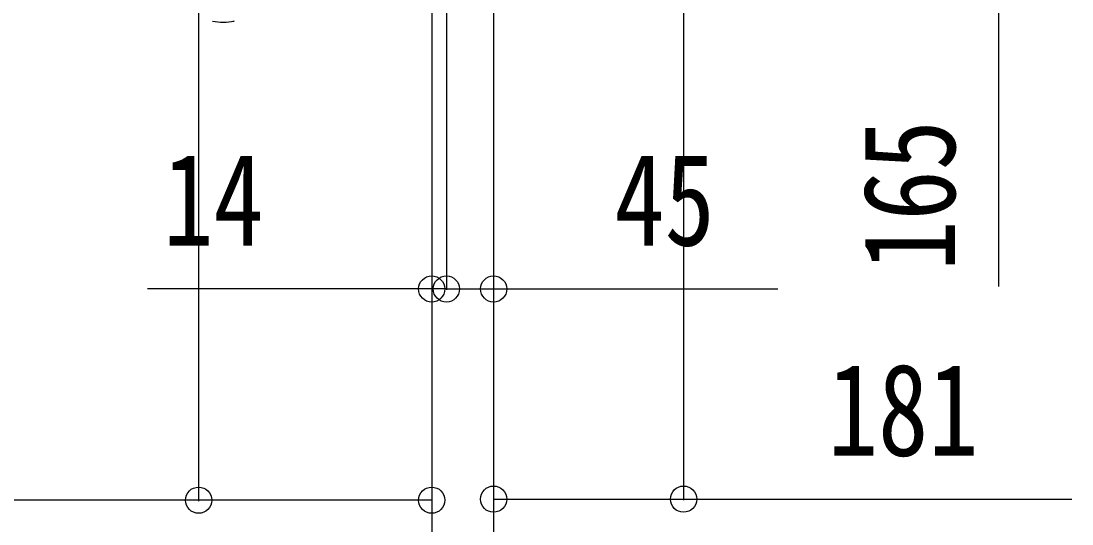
# Model space of a CAD drawing. Units: millimetres, scale not verified. Extents: x -16832 to 16820, y -11880 to 11880.
# Drawn here: x -12176 to -11175, y 7945 to 8425 of the extents above; entities that cross this region are included whole.
import ezdxf
from ezdxf.enums import TextEntityAlignment as Align

# ---------------------------------------------------------------- set-up
doc = ezdxf.new("R2010")
doc.units = ezdxf.units.MM
doc.header["$LTSCALE"] = 50
doc.layers.add('0-3_YKK_13', color=4, linetype='Continuous')
doc.layers.add('0-5_YKK_D', color=6, linetype='Continuous')
doc.styles.add('ＭＳ ゴシック', font='')
doc.styles.get('ＭＳ ゴシック').set_extended_font_data('MS Gothic')

msp = doc.modelspace()

# ---------------------------------------------------------------- linework, layer by layer
at = {"layer": '0-3_YKK_13'}
for end in [281.97738, 281.94644]:
    msp.add_arc((-11983.42, 8474), 50, 258.05356, end, dxfattribs=at)
at = {"layer": '0-5_YKK_D'}
for p, q in [((-11544.92, 8682.5), (-11544.92, 7968)), ((-12006.92, 8490.5), (-12006.92, 7967)), ((-11784.92, 8490.5), (-11784.92, 7668)), ((-11784.92, 8490.5), (-11784.92, 7668)), ((-11784.92, 8490.5), (-11784.92, 7967)), ((-11784.92, 8490.5), (-11784.92, 8168.5)), ((-11725.92, 8476.5), (-11725.92, 7668)), ((-11770.92, 8469.5), (-11770.92, 8168.5)), ((-11770.92, 8419), (-11770.92, 8168.5)), ((-11725.92, 8419), (-11725.92, 7968)), ((-11725.92, 8419), (-11725.92, 8168.5)), ((-11784.92, 8169.5), (-12055.72, 8169.5)), ((-11770.92, 8169.5), (-11784.92, 8169.5)), ((-11770.92, 8169.5), (-11720.92, 8169.5))]:
    msp.add_line(p, q, dxfattribs=at)
for points in [[(-11244.92, 8634.5), (-11244.92, 8469.5), (-11244.92, 8171.9)], [(-11770.92, 8169.5), (-11725.92, 8169.5), (-11455.12, 8169.5)], [(-11784.92, 7968), (-12006.92, 7968), (-12376.92, 7968)], [(-11725.92, 7969), (-11544.92, 7969), (-11174.92, 7969)]]:
    msp.add_lwpolyline(points, dxfattribs=at)
for centre in [(-11784.92, 8169.5), (-11770.92, 8169.5), (-11770.92, 8169.5), (-11725.92, 8169.5), (-12006.92, 7968), (-11784.92, 7968), (-11725.92, 7969), (-11544.92, 7969)]:
    msp.add_circle(centre, 12.5, dxfattribs=at)

# ---------------------------------------------------------------- texts
at = {"layer": '0-5_YKK_D', "style": 'ＭＳ ゴシック', "width": 0.8}
msp.add_text('165', height=87.98, rotation=90, dxfattribs=at).set_placement((-11259.92, 8186.9), align=Align.BOTTOM_LEFT)
for s, p in [('14', (-12040.72, 8184.5)), ('45', (-11610.92, 8184.5)), ('181', (-11407.52, 7984))]:
    msp.add_text(s, height=87.98, dxfattribs=at).set_placement(p, align=Align.BOTTOM_LEFT)

doc.saveas('drawing.dxf')
